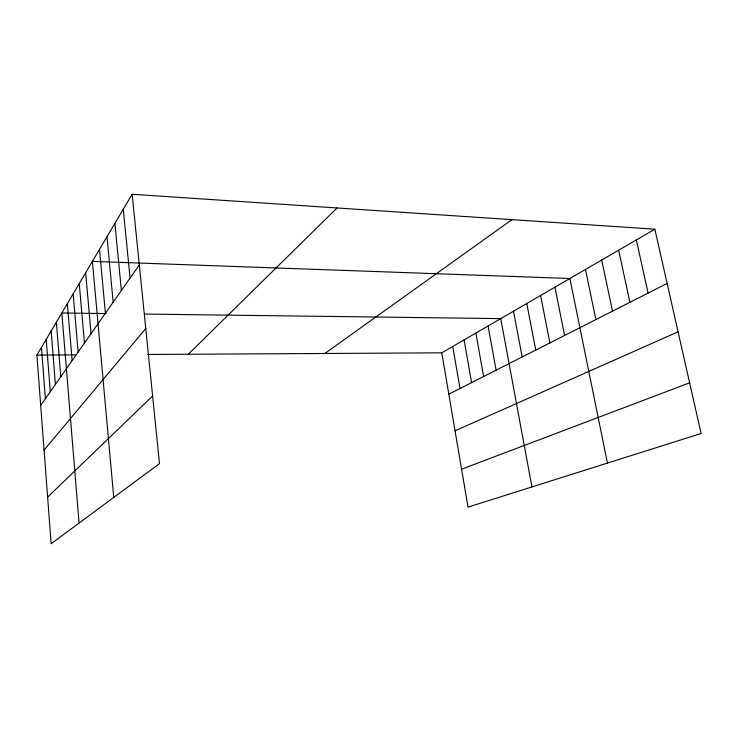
<?xml version="1.0" encoding="UTF-8"?>
<svg xmlns="http://www.w3.org/2000/svg" width="738" height="738" viewBox="0 0 738 738"><rect width="100%" height="100%" fill="white"/><g stroke="black" fill="none" stroke-linecap="round" stroke-linejoin="round"><path stroke-width="1.11" d="M132.13 194.26L159.482 463.602L51.153 543.74L36.9 355.098L132.13 194.26L654.855 229.204L701.1 433.51L468.03 507.117L441.785 352.829L654.855 229.204M40.701 405.365L139.307 264.97M44.077 450.079L145.764 328.502M188.31 354.249L337.063 207.959M47.629 497.117L152.618 396.011M324.84 353.484L511.96 219.647M448.815 394.175L667.134 283.447M455.051 430.808L678.084 331.814M461.582 469.202L689.624 382.828M36.9 355.098L76.069 354.877M147.849 354.471L441.785 352.829M106.263 313.585L61.817 313.013L79.077 523.085M144.722 314.074L500.742 318.622L531.932 486.932M636.34 239.942L648.102 293.097M618.638 250.219L629.92 302.322M601.691 260.044L612.522 311.15M585.455 269.471L595.87 319.6M607.457 463.086L569.884 278.503L92.388 261.372L113.744 497.44M554.948 287.174L564.579 335.458M540.594 295.495L549.875 342.921M526.794 303.502L535.742 350.089M513.519 311.205L522.153 356.98M488.067 325.984L496.111 370.19M475.853 333.069L483.63 376.518M464.082 339.895L471.6 382.625M452.735 346.482L460.005 388.502M123.255 209.241L130.082 278.115M114.888 223.374L121.373 290.504M106.973 236.732L113.163 302.202M99.492 249.379L105.396 313.263M85.654 272.746L91.051 333.668M79.252 283.558L84.427 343.105M73.163 293.853L78.117 352.081M67.352 303.659L72.121 360.633M56.374 322.211L60.774 376.786M51.171 330.993L55.405 384.424M46.199 339.379L50.285 391.712M41.448 347.404L45.387 398.686"/></g></svg>
